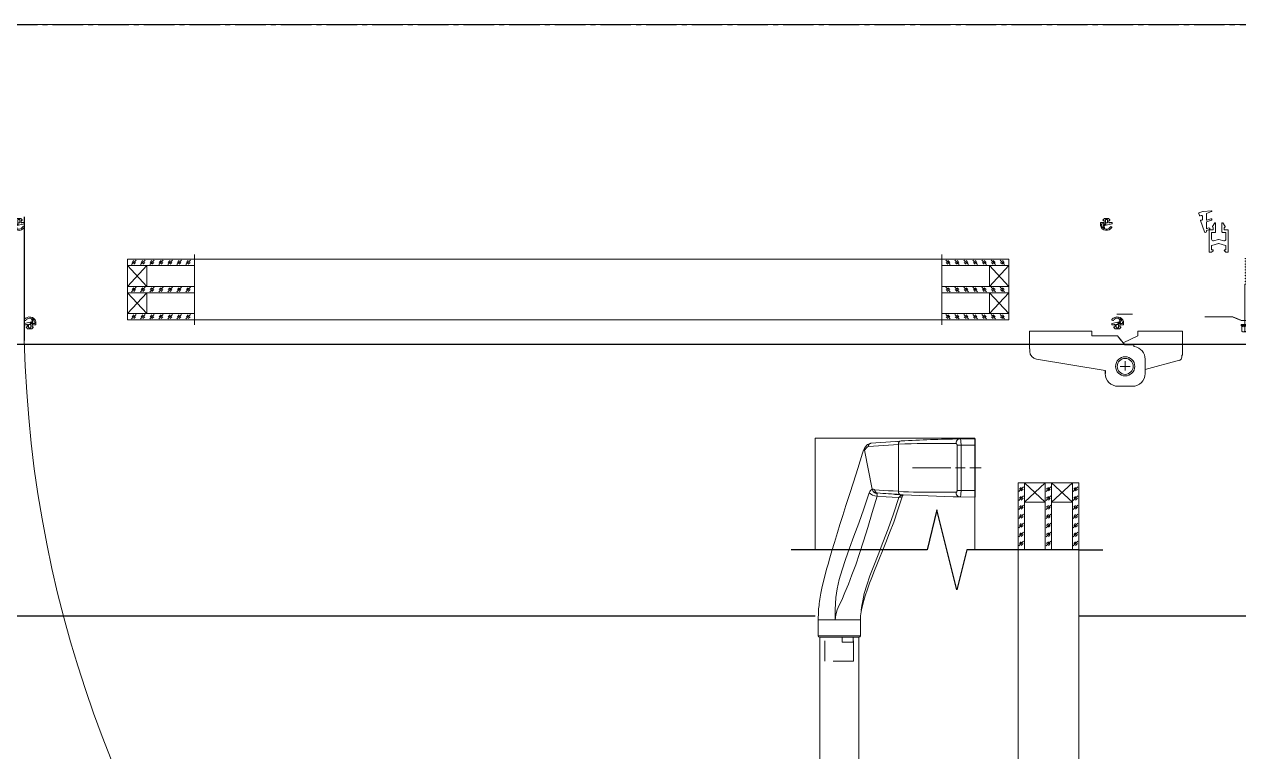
# Model space of a CAD drawing. Header units: millimetres. Extents: x -7155 to 483283, y -227682 to 148426.
# Drawn here: x 35432 to 36193, y 74545 to 75000 of the extents above; entities that cross this region are included whole.
import ezdxf

# ---------------------------------------------------------------- set-up
doc = ezdxf.new("R2010")
doc.units = ezdxf.units.MM
doc.set_wipeout_variables(frame=1)
for name, pattern in [('ACAD_ISO10W100', [18, 12, -3, 0, -3]), ('CENTER', [50.8, 31.75, -6.35, 6.35, -6.35]), ('CENTER2', [28.575, 19.05, -3.175, 3.175, -3.175]), ('CENTERLINE', [30, 12, -1.5, 3, -1.5, 12]), ('HIDDEN', [9.525, 6.35, -3.175])]:
    doc.linetypes.add(name, pattern=pattern)
doc.layers.add('001', color=7, linetype='Continuous')
doc.layers.add('CENTER', color=1, linetype='CENTER')
for name, color, linetype, lineweight in [('A-Wall-Open', 8, 'Continuous', 0), ('Al', 59, 'Continuous', 13), ('Cen', 1, 'CENTER2', 13), ('OSN', 7, 'Continuous', 0), ('АР_Двери_внутренние_антипаника', 7, 'Continuous', 0), ('АР_Стены_Стекло', 4, 'Continuous', 13), ('Витражные конструкции', 252, 'Continuous', 15), ('Оси', 1, 'ACAD_ISO10W100', 13), ('СПДС_СИМВОЛЫ', 213, 'Continuous', 25)]:
    doc.layers.add(name, color=color, linetype=linetype, lineweight=lineweight)
for name, color, linetype, lineweight, true_color in [('АР_Оси_РД_100', 7, 'Continuous', 0, 0x525252), ('РД_Витраж_вн', 7, 'Continuous', 25, 0x148aff), ('РД_Оси_100', 7, 'Continuous', 0, 0x525252)]:
    doc.layers.add(name, color=color, linetype=linetype, lineweight=lineweight, true_color=true_color)
doc.layers.add('РД_Проем', color=230, linetype='Continuous', lineweight=0, plot=False)

# ---------------------------------------------------------------- blocks, each defined once
blk = doc.blocks.new('СОШ_2200_АР_ОСИ_М100_28.05.24')
at = {"layer": 'АР_Оси_РД_100', "linetype": 'CENTER2'}
blk.add_line((-5954.958, 75000), (119910, 75000), dxfattribs=at)
blk = doc.blocks.new('VS_5i5x45')
for p, q in [((-5.1, 3.85), (-4.72, 4.5)), ((-5.1, -3.85), (-5.1, 3.85)), ((-5.1, 0), (-5.1, 3.85)), ((-5.1, 0), (-5.1, -3.85)), ((-1.39, 4.5), (-4.72, 4.5)), ((-1.39, 2.75), (-4.71, 2.75)), ((-1.39, 2.75), (-3.23, 2.75)), ((-1.06, 5), (-1.39, 4.5)), ((-1.06, 5), (-0.5, 5)), ((-1.06, 0), (-1.06, 5)), ((-1.06, 0), (-1.06, -5)), ((-0.5, 5), (-0.5, 0)), ((-0.5, 2.75), (23.84, 2.75)), ((-0.5, -5), (-0.5, 0)), ((23.84, 2.75), (24.74, -2.75)), ((24.1, 1.8), (23.84, 2.75)), ((24.1, 1.8), (25, -1.8)), ((24.1, 1.8), (25.37, 1.8)), ((25.37, 1.8), (25.64, 2.75)), ((25.37, 1.8), (26.27, -1.8)), ((25.64, 2.75), (26.54, -2.75)), ((25.9, 1.8), (25.64, 2.75)), ((25.9, 1.8), (26.8, -1.8)), ((25.9, 1.8), (27.17, 1.8)), ((27.17, 1.8), (27.44, 2.75)), ((27.17, 1.8), (28.07, -1.8)), ((27.44, 2.75), (28.34, -2.75)), ((27.7, 1.8), (27.44, 2.75)), ((27.7, 1.8), (28.6, -1.8)), ((27.7, 1.8), (28.97, 1.8)), ((28.97, 1.8), (29.24, 2.75)), ((28.97, 1.8), (29.87, -1.8)), ((29.24, 2.75), (30.14, -2.75)), ((29.5, 1.8), (29.24, 2.75)), ((29.5, 1.8), (30.4, -1.8)), ((29.5, 1.8), (30.77, 1.8)), ((30.77, 1.8), (31.04, 2.75)), ((30.77, 1.8), (31.67, -1.8)), ((31.04, 2.75), (31.94, -2.75)), ((31.3, 1.8), (31.04, 2.75)), ((31.3, 1.8), (32.2, -1.8)), ((31.3, 1.8), (32.57, 1.8)), ((32.57, 1.8), (32.84, 2.75)), ((32.57, 1.8), (33.47, -1.8)), ((32.84, 2.75), (33.74, -2.75)), ((33.1, 1.8), (32.84, 2.75)), ((33.1, 1.8), (34, -1.8)), ((33.1, 1.8), (34.37, 1.8)), ((34.37, 1.8), (34.64, 2.75)), ((34.37, 1.8), (35.27, -1.8)), ((34.64, 2.75), (35.54, -2.75)), ((34.9, 1.8), (34.64, 2.75)), ((34.9, 1.8), (35.8, -1.8)), ((34.9, 1.8), (36.17, 1.8)), ((36.17, 1.8), (36.44, 2.75)), ((36.17, 1.8), (37.07, -1.8)), ((36.44, 2.75), (37.34, -2.75)), ((36.7, 1.8), (36.44, 2.75)), ((36.7, 1.8), (37.6, -1.8)), ((36.7, 1.8), (37.97, 1.8)), ((37.97, 1.8), (38.24, 2.75)), ((37.97, 1.8), (38.87, -1.8)), ((38.24, 2.75), (39.14, -2.75)), ((38.5, 1.8), (38.24, 2.75)), ((38.5, 1.8), (39.4, -1.8)), ((38.5, 1.8), (39.77, 1.8)), ((39.77, 1.8), (40.04, 2.75)), ((39.77, 1.8), (40.63, -1.66)), ((40.04, 2.75), (40.91, -2.57)), ((40.3, 1.8), (40.04, 2.75)), ((40.3, 1.8), (41.72, 1.19)), ((40.3, 1.8), (41.11, -1.45)), ((41.72, 1.19), (41.94, 2.13)), ((41.72, 1.19), (42.26, -0.96)), ((42.32, 0.94), (41.94, 2.13)), ((41.94, 2.13), (42.6, -1.9)), ((42.32, 0.94), (44.5, 0)), ((42.32, 0.94), (42.74, -0.75)), ((42.74, -0.75), (44.5, 0)), ((-5.1, -3.85), (-4.72, -4.5)), ((-1.39, -4.5), (-4.72, -4.5)), ((-1.39, -2.75), (-4.71, -2.75)), ((-1.06, -5), (-1.39, -4.5)), ((-1.06, -5), (-0.5, -5)), ((-0.5, -2.75), (24.74, -2.75)), ((25, -1.8), (24.74, -2.75)), ((25, -1.8), (26.27, -1.8)), ((26.27, -1.8), (26.54, -2.75)), ((26.8, -1.8), (26.54, -2.75)), ((26.8, -1.8), (28.07, -1.8)), ((28.07, -1.8), (28.34, -2.75)), ((28.6, -1.8), (28.34, -2.75)), ((28.6, -1.8), (29.87, -1.8)), ((29.87, -1.8), (30.14, -2.75)), ((30.4, -1.8), (30.14, -2.75)), ((30.4, -1.8), (31.67, -1.8)), ((31.67, -1.8), (31.94, -2.75)), ((32.2, -1.8), (31.94, -2.75)), ((32.2, -1.8), (33.47, -1.8)), ((33.47, -1.8), (33.74, -2.75)), ((34, -1.8), (33.74, -2.75)), ((34, -1.8), (35.27, -1.8)), ((35.27, -1.8), (35.54, -2.75)), ((35.8, -1.8), (35.54, -2.75)), ((35.8, -1.8), (37.07, -1.8)), ((37.07, -1.8), (37.34, -2.75)), ((37.6, -1.8), (37.34, -2.75)), ((37.6, -1.8), (38.87, -1.8)), ((38.87, -1.8), (39.14, -2.75)), ((39.4, -1.8), (39.14, -2.75)), ((39.4, -1.8), (40.3, -1.8)), ((40.3, -1.8), (40.63, -1.66)), ((40.63, -1.66), (40.9, -2.61)), ((41.11, -1.45), (40.9, -2.61)), ((41.11, -1.45), (42.26, -0.96)), ((42.26, -0.96), (42.6, -1.9)), ((42.74, -0.75), (42.6, -1.9))]:
    blk.add_line(p, q)
for centre, radius, start, end in [((-3.53, 3.63), 1.48, 144.06038, 216.67043), ((5.53, 0.37), 10.51, 166.9324, 182.03073), ((6.09, 0), 7.97, 159.82466, 200.17534), ((-0.77, 3.62), 1.07, 125.30926, 234.69074), ((-3.53, -3.63), 1.48, 143.32957, 215.93962), ((5.53, -0.37), 10.51, 177.96927, 193.0676), ((-0.77, -3.62), 1.07, 125.30926, 234.69074)]:
    blk.add_arc(centre, radius, start, end)
blk = doc.blocks.new('Стекло 6 мм разрез')
at = {"layer": 'Al'}
for p, q in [((-3, -41.94), (-3, 0)), ((3, -41.94), (3, 0))]:
    blk.add_line(p, q, dxfattribs=at)
at = {"layer": 'Al', "ltscale": 4}
blk.add_line((3, 0), (-3, 0), dxfattribs=at)
at = {"layer": 'Al', "color": 5, "linetype": 'Continuous'}
for p, q in [((-1.42, -5.36), (1.42, -2.52)), ((-1.14, -3.94), (0, -2.81)), ((0, -5.08), (1.14, -3.94)), ((-1.42, -11.04), (1.42, -8.2)), ((-1.42, -16.71), (1.42, -13.88)), ((-1.14, -9.62), (0, -8.48)), ((-1.14, -15.3), (0, -14.16)), ((0, -10.75), (1.14, -9.62)), ((-1.42, -22.39), (1.42, -19.55)), ((-1.14, -20.97), (0, -19.84)), ((0, -16.43), (1.14, -15.3)), ((0, -22.11), (1.14, -20.97)), ((-1.42, -28.07), (1.42, -25.23)), ((-1.14, -26.65), (0, -25.51)), ((0, -27.78), (1.14, -26.65)), ((-1.42, -33.74), (1.42, -30.91)), ((-1.42, -39.42), (1.42, -36.58)), ((-1.14, -32.33), (0, -31.19)), ((-1.14, -38), (0, -36.87)), ((0, -33.46), (1.14, -32.33)), ((0, -39.14), (1.14, -38))]:
    blk.add_line(p, q, dxfattribs=at)
blk = doc.blocks.new('СПД 44 6+6+6')
at = {"layer": 'Al', "ltscale": 4}
for p, q in [((6, -11.99), (20, 0.01)), ((6, 0), (20, -11.99)), ((26, 0), (38, -11.99)), ((26, -11.99), (38, 0))]:
    blk.add_line(p, q, dxfattribs=at)
for points in [[(6, 0), (20, 0.01), (20, -11.99), (6, -11.99)], [(26, 0), (38, 0), (38, -11.99), (26, -11.99)]]:
    blk.add_lwpolyline(points, close=True, dxfattribs=at)
at = {"layer": 'Cen', "ltscale": 5}
blk.add_line((47, -41.93), (-3, -41.93), dxfattribs=at)
at = {"layer": 'Al', "ltscale": 4}
for p in [(3, 0), (23, 0.01), (41, 0)]:
    blk.add_blockref('Стекло 6 мм разрез', p, dxfattribs=at)
blk = doc.blocks.new('СПД 44 стойка крайний')
at = {"layer": 'Витражные конструкции', "const_width": 0.6}
blk.add_lwpolyline([(-27.77, 36.33), (-10.41, 36.33), (-4.79, 38.64), (5.79, 38.64), (11.96, 36.33), (28.03, 36.33)], dxfattribs=at)
at = {"layer": 'Оси', "color": 1}
blk.add_line((0, 6), (0.01, 53.73), dxfattribs=at)
at = {"layer": 'Al', "ltscale": 4, "rotation": 90}
blk.add_blockref('СПД 44 6+6+6', (12.5, -7.97), dxfattribs=at)
at = {"layer": 'Витражные конструкции', "ltscale": 25, "rotation": 270}
blk.add_blockref('VS_5i5x45', (0.01, 40.7), dxfattribs=at)
blk = doc.blocks.new('ТПУ-45.02')
at = {"elevation": 0}
blk.add_lwpolyline([(-1.95, 2.5, -0.916659), (-1.46, 2.45), (-1.46, 1.4, -0.398231), (-1.56, 1.3), (-1.95, 1.3, 0.668179), (-2.12, 0.87), (-1.32, 0.07, 0.198912), (-1.15, 0), (1.15, 0, 0.198912), (1.33, 0.07), (2.13, 0.87, 0.668179), (1.95, 1.3), (1.6, 1.3, -0.414214), (1.5, 1.4), (1.5, 2.45, -0.904069), (2, 2.5), (3.25, 2.5, 0.414214), (3.5, 2.75), (3.5, 3.12, 0.327426), (3.33, 3.36), (-1.02, 4.3, 0.167079), (-1.18, 4.27, -0.978527), (-1.56, 4.79, 0.140808), (-1.48, 4.91), (-0.96, 6.38, -0.301775), (-0.78, 6.57, -0.191208), (1.62, 6.31, -0.2528), (1.73, 6.1, 0.249371), (1.83, 5.89, -0.087675), (2.52, 5.19, 0.34791), (2.81, 5.09), (3.32, 5.37, 0.434986), (3.41, 5.73, 0.631386), (-3.78, 4.46), (-3.8, 2.75, 0.423855), (-3.56, 2.5)], format="xyb", close=True, dxfattribs=at)
blk.add_lwpolyline([(-1.97, 4.34, 0.440609), (-1.77, 4.03), (-0.49, 3.79, -0.880439), (-0.55, 3.3), (-3.19, 3.3, -0.266716), (-1.66, 6.19, -0.681981), (-1.51, 6.08)], format="xyb", close=True)
blk.add_lwpolyline([(0.55, 0.69, 0.413945), (0.7, 0.84), (0.7, 2.45, 0.414214), (0.45, 2.7), (-0.45, 2.7, 0.414214), (-0.7, 2.45), (-0.7, 0.84, 0.413945), (-0.55, 0.69), (0.55, 0.69)], format="xyb")
blk = doc.blocks.new('РУ-65.05')
blk.add_blockref('ТПУ-45.02', (-2.63, -2.5))
blk = doc.blocks.new('Стекло 4 мм разрез')
at = {"layer": 'Al'}
for p, q in [((-2, -41.94), (-2, 0)), ((2, -41.94), (2, 0))]:
    blk.add_line(p, q, dxfattribs=at)
at = {"layer": 'Al', "ltscale": 4}
blk.add_line((2, 0), (-2, 0), dxfattribs=at)
at = {"layer": 'Al', "color": 5, "linetype": 'Continuous'}
for p, q in [((-1.42, -5.36), (1.42, -2.52)), ((-1.14, -3.94), (0, -2.81)), ((0, -5.08), (1.14, -3.94)), ((-1.42, -11.04), (1.42, -8.2)), ((-1.42, -16.71), (1.42, -13.88)), ((-1.14, -9.62), (0, -8.48)), ((-1.14, -15.3), (0, -14.16)), ((0, -10.75), (1.14, -9.62)), ((-1.42, -22.39), (1.42, -19.55)), ((-1.14, -20.97), (0, -19.84)), ((0, -16.43), (1.14, -15.3)), ((0, -22.11), (1.14, -20.97)), ((-1.42, -28.07), (1.42, -25.23)), ((-1.14, -26.65), (0, -25.51)), ((0, -27.78), (1.14, -26.65)), ((-1.42, -33.74), (1.42, -30.91)), ((-1.42, -39.42), (1.42, -36.58)), ((-1.14, -32.33), (0, -31.19)), ((-1.14, -38), (0, -36.87)), ((0, -33.46), (1.14, -32.33)), ((0, -39.14), (1.14, -38))]:
    blk.add_line(p, q, dxfattribs=at)
blk = doc.blocks.new('СПД 38 4+4+4')
at = {"layer": 'Al', "ltscale": 4}
for p, q in [((4, 0), (17, -12)), ((4, -12), (17, 0)), ((21, 0), (34, -12)), ((21, -12), (34, 0))]:
    blk.add_line(p, q, dxfattribs=at)
for points in [[(4, 0), (17, 0), (17, -12), (4, -12)], [(21, 0), (34, 0), (34, -12), (21, -12)]]:
    blk.add_lwpolyline(points, close=True, dxfattribs=at)
at = {"layer": 'Cen', "ltscale": 5}
blk.add_line((41, -41.94), (-3, -41.94), dxfattribs=at)
at = {"layer": 'Al', "ltscale": 4}
for p in [(2, 0), (19, 0), (36, 0)]:
    blk.add_blockref('Стекло 4 мм разрез', p, dxfattribs=at)
blk = doc.blocks.new('дверь 72 стык створок')
for p, q in [((-122.86, 26.95), (-157.86, 26.95)), ((-122.86, -45.05), (-157.86, -45.05))]:
    blk.add_line(p, q)
at = {"layer": 'CENTER', "ltscale": 5}
blk.add_line((-106.56, 26.57), (-106.56, -50.79), dxfattribs=at)
at = {"xscale": -1, "rotation": 180}
blk.add_blockref('РУ-65.05', (-107.35, 22.95), dxfattribs=at)
at = {"xscale": -1}
blk.add_blockref('РУ-65.05', (-105.76, -41.05), dxfattribs=at)
at = {"layer": 'Al', "ltscale": 4, "rotation": 270}
blk.add_blockref('СПД 38 4+4+4', (-171.17, 0), dxfattribs=at)
at = {"layer": 'Al', "ltscale": 4, "xscale": -1, "rotation": 90}
blk.add_blockref('СПД 38 4+4+4', (-41.94, 0), dxfattribs=at)
blk = doc.blocks.new('petlia_dv')
for p, q in [((-59.9, 22), (-59.9, 11)), ((-59.9, 22), (-24.3, 22)), ((-20.9, 22), (-24.3, 22)), ((-20.9, 22), (-20.9, 19)), ((-20.9, 19), (-4.9, 19)), ((-4.9, 19), (-0.22, 13.42)), ((-4.9, 19), (-2.65, 16.32)), ((7.9, 19), (-1.34, 14.76)), ((7.9, 22), (32.5, 22)), ((7.9, 22), (7.9, 19)), ((35.9, 22), (32.5, 22)), ((35.9, 22), (35.9, 7)), ((-59.9, 11), (-59.7, 11)), ((-59.7, 11), (-59.7, 9.37)), ((-0.22, 13.42), (5.5, 13.34)), ((5.5, 13.34), (5.5, 12.41)), ((5.89, 12.34), (5.5, 12.41)), ((-12.5, -2.57), (-55.57, 4.43)), ((12.5, 4.46), (12.5, -4.5)), ((12.5, -1.98), (33.92, 3.76)), ((35.9, 7), (35.4, 7)), ((35.4, 7), (35.4, 5.69)), ((-12.5, -2.55), (-12.5, -4.5)), ((12.5, -2.38), (12.5, -4.5)), ((4.5, -12.5), (-4.5, -12.5)), ((-4.5, -12.5), (4.5, -12.5))]:
    blk.add_line(p, q)
for radius in [6, 5]:
    blk.add_circle((0, 0), radius)
for centre, radius, start, end in [((-54.7, 9.37), 5, 180, 260), ((4.5, 4.46), 8, 0, 80), ((33.4, 5.69), 2, 285, 0), ((-4.5, -4.5), 8, 180, 270), ((-4.5, -4.5), 8, 180, 270), ((4.5, -4.5), 8, 270, 0), ((4.5, -4.5), 8, 270, 0)]:
    blk.add_arc(centre, radius, start, end)
at = {"layer": '001'}
blk.add_line((-12.5, -2.54), (-12.5, -4.5), dxfattribs=at)
at = {"layer": 'Cen', "ltscale": 0.5}
blk.add_line((3.15, 0), (-3.18, 0), dxfattribs=at)
at = {"layer": 'Cen', "ltscale": 0.3}
blk.add_line((0, 3.17), (0, -2.83), dxfattribs=at)
blk = doc.blocks.new('tpu004MM')
blk.add_lwpolyline([(4.03, -6.33, -1), (4.37, -7.27), (2.67, -7.89, 0.315299), (2.5, -8.12), (2.5, -8.48, -0.8391), (1.34, -8.69), (-1.21, -1.7, -0.520567), (-0.97, -1.37), (-0.2, -1.37, 0.414214), (0, -1.17), (0, 1.07, 0.520567), (-0.67, 1.54), (-1.48, 1.25, -0.414214), (-1.8, 1.4), (-2.31, 2.8, -0.414214), (-2.17, 3.13), (0.39, 4.05, -0.067914), (0.45, 4.07), (5.67, 4.48, -0.87281), (5.8, 3.89), (2.67, 2.75, 0.315299), (2.5, 2.52), (2.5, -1.2, 0.520567), (2.84, -1.44), (5.33, -0.53, -1), (5.67, -1.47), (2.67, -2.57, 0.315299), (2.5, -2.8), (2.5, -6.53, 0.520567), (2.84, -6.76)], format="xyb", close=True)
blk = doc.blocks.new('РУ-65.02')
at = {"layer": 'OSN', "xscale": -1}
blk.add_blockref('tpu004MM', (0, 0.05), dxfattribs=at)
blk = doc.blocks.new('ТПУ-032-14')
at = {"color": 191}
for p, q in [((-12, 0), (-12, -14)), ((-9.75, 0), (-12, 0)), ((-8.46, 4.39), (-9.96, 2.14)), ((-9.95, 1.85), (-9.6, 1.58)), ((-9.5, 1.38), (-9.5, 0.25)), ((-8, -1.25), (-8, 4.25)), ((-4, 4.25), (-4, -1.25)), ((-2.04, 2.14), (-3.54, 4.39)), ((-2.5, 0.25), (-2.5, 1.38)), ((-2.4, 1.58), (-2.05, 1.85)), ((0, 0), (-2.25, 0)), ((0, -14), (0, 0)), ((-10.5, -5.81), (-10.5, -1.75)), ((-10.25, -1.5), (-8.25, -1.5)), ((-6.06, -5.92), (-9.24, -6.77)), ((-2.76, -6.77), (-5.94, -5.92)), ((-3.75, -1.5), (-1.75, -1.5)), ((-1.5, -1.75), (-1.5, -5.81)), ((-12, -14), (-10.6, -14)), ((-10.5, -12.25), (-10.5, -9.89)), ((-10.43, -13.93), (-9.57, -13.07)), ((-10.31, -9.65), (-6.06, -8.51)), ((-9.75, -12.5), (-10.25, -12.5)), ((-9.5, -12.9), (-9.5, -12.75)), ((-5.94, -8.51), (-1.69, -9.65)), ((-2.5, -12.75), (-2.5, -12.9)), ((-2.43, -13.07), (-1.57, -13.93)), ((-1.75, -12.5), (-2.25, -12.5)), ((-1.5, -9.89), (-1.5, -12.25)), ((-1.4, -14), (0, -14))]:
    blk.add_line(p, q, dxfattribs=at)
for centre, start, end in [((-9.75, 2), 146.30993, 216.61583), ((-8.25, 4.25), 0, 146.30993), ((-3.75, 4.25), 33.69007, 180), ((-2.25, 2), 323.38417, 33.69007), ((-8.25, -1.25), 270, 0), ((-6, -6.16), 75, 105), ((-3.75, -1.25), 180, 270), ((-10.6, -13.75), 270, 315), ((-9.75, -12.75), 0, 90), ((-9.75, -12.9), 315, 0), ((-2.25, -12.75), 90, 180), ((-2.25, -12.9), 180, 225), ((-1.4, -13.75), 225, 270)]:
    blk.add_arc(centre, 0.25, start, end, dxfattribs=at)
at = {"color": 191, "extrusion": (0, 0, -1)}
for centre, radius, start, end in [((9.75, 0.25), 0.25, 180, 270), ((9.75, 1.38), 0.25, 127.90448, 180), ((2.25, 1.38), 0.25, 0, 52.09552), ((2.25, 0.25), 0.25, 270, 0), ((10.25, -1.75), 0.25, 0, 90), ((9.5, -5.81), 1, 255, 0), ((2.5, -5.81), 1, 180, 285), ((1.75, -1.75), 0.25, 90, 180), ((10.25, -9.89), 0.25, 0, 75), ((10.25, -12.25), 0.25, 270, 0), ((6, -8.75), 0.25, 75, 105), ((1.75, -12.25), 0.25, 180, 270), ((1.75, -9.89), 0.25, 105, 180)]:
    blk.add_arc(centre, radius, start, end, dxfattribs=at)
blk = doc.blocks.new('Дверь 72 активная створка в витраж 44')
at = {"layer": 'OSN'}
blk.add_line((-73.01, 34.7), (-82.81, 34.7), dxfattribs=at)
at = {"rotation": 180}
for name, p in [('РУ-65.05', (-85.05, 41.33)), ('РУ-65.02', (-29.24, -25.52))]:
    blk.add_blockref(name, p, dxfattribs=at)
blk.add_blockref('РУ-65.05', (-86.63, -22.67))
at = {"layer": 'Al', "ltscale": 4, "xscale": -1}
for p, rotation in [((-144.6, 140.23), 179.9999999999999), ((-150.46, 0.29), 270)]:
    blk.add_blockref('СПД 38 4+4+4', p, dxfattribs=dict(at, rotation=rotation))
at = {"layer": 'Al', "ltscale": 4, "rotation": 180}
blk.add_blockref('ТПУ-032-14', (-25, -18), dxfattribs=at)
at = {"layer": 'OSN', "xscale": -1, "rotation": 180}
blk.add_blockref('petlia_dv', (-77.54, 67.33), dxfattribs=at)
blk = doc.blocks.new('66NEW00')
at = {"layer": 'АР_Двери_внутренние_антипаника', "color": 40, "linetype": 'Continuous'}
for p, q in [((9.12, 0), (-9.12, 0)), ((-9.12, 0), (-9.07, -4.7)), ((9.07, -4.7), (9.12, 0)), ((8.45, -22.43), (9.03, -6.86)), ((9.03, -6.86), (9.05, -5.74)), ((9.05, -5.74), (9.07, -4.7)), ((8.45, -22.43), (8.8, -22.67)), ((8.8, -22.67), (13.17, -24.1)), ((-8.32, -23.48), (-8.04, -27.89)), ((13.17, -24.1), (17.01, -25.45)), ((17.01, -25.45), (20.37, -26.71)), ((-8.04, -27.89), (-7.71, -32.55)), ((20.37, -26.71), (23.32, -27.86)), ((23.32, -27.86), (25.93, -28.91)), ((25.93, -28.91), (28.24, -29.85)), ((28.24, -29.85), (30.3, -30.7)), ((-7.67, -32.69), (-7.71, -32.55)), ((-7.62, -32.85), (-7.67, -32.69)), ((-7.29, -33.62), (-7.62, -32.85)), ((-6.38, -34.45), (-7.29, -33.62)), ((30.3, -30.7), (32.12, -31.44)), ((32.12, -31.44), (34.25, -32.29)), ((34.25, -32.29), (36.07, -33)), ((36.07, -33), (37.96, -33.69)), ((37.96, -33.69), (40.03, -34.38)), ((-5.55, -34.88), (-6.38, -34.45)), ((-4.59, -35.19), (-5.55, -34.88)), ((0.17, -36.7), (-4.59, -35.19)), ((4.47, -38.07), (0.17, -36.7)), ((40.03, -34.38), (42.2, -35.02)), ((42.2, -35.02), (44.43, -35.53)), ((44.35, -35.52), (45.08, -35.64)), ((45.08, -35.64), (46.28, -35.78)), ((47.5, -35.84), (46.28, -35.78)), ((47.5, -35.84), (52.5, -35.84)), ((53, -43.44), (53, -36.34)), ((8.33, -39.29), (4.47, -38.07)), ((11.81, -40.39), (8.33, -39.29)), ((14.92, -41.37), (11.81, -40.39)), ((17.73, -42.25), (14.92, -41.37)), ((20.24, -43.04), (17.73, -42.25)), ((23.32, -43.99), (20.24, -43.04)), ((25.96, -44.78), (23.32, -43.99)), ((28.19, -45.44), (25.96, -44.78)), ((30.09, -45.99), (28.19, -45.44)), ((53, -48.57), (53, -43.44)), ((31.67, -46.43), (30.09, -45.99)), ((33.06, -46.8), (31.67, -46.43)), ((34.16, -47.09), (33.06, -46.8)), ((35.09, -47.32), (34.16, -47.09)), ((36.23, -47.59), (35.09, -47.32)), ((37.63, -47.91), (36.23, -47.59)), ((39.25, -48.24), (37.63, -47.91)), ((41.09, -48.55), (39.25, -48.24)), ((41.77, -48.65), (41.09, -48.55)), ((42.41, -48.74), (41.77, -48.65)), ((43.02, -48.81), (42.41, -48.74)), ((43.58, -48.87), (43.02, -48.81)), ((44.13, -48.92), (43.58, -48.87)), ((45.11, -48.99), (44.13, -48.92)), ((47.5, -49.07), (45.11, -48.99)), ((52.5, -49.07), (47.5, -49.07))]:
    blk.add_line(p, q, dxfattribs=at)
at = {"layer": 'АР_Двери_внутренние_антипаника', "color": 1, "linetype": 'Continuous'}
for p, q in [((-7.07, -4.37), (-7.13, 0)), ((7.13, 0), (7.07, -4.37)), ((-8.93, -4.58), (-9.07, -4.7)), ((-8.96, -5.16), (-9.07, -4.7)), ((-8.82, -5.38), (-8.96, -5.16)), ((-8.53, -4.48), (-8.93, -4.58)), ((-8.63, -5.58), (-8.82, -5.38)), ((-8.4, -5.74), (-8.63, -5.58)), ((-8.21, -4.44), (-8.53, -4.48)), ((-8.14, -5.85), (-8.4, -5.74)), ((-7.85, -4.4), (-8.21, -4.44)), ((-7.61, -5.93), (-8.14, -5.85)), ((-7.47, -4.38), (-7.85, -4.4)), ((-7.61, -5.93), (-7.57, -5.81)), ((-7.59, -7.73), (-7.61, -5.93)), ((-7.57, -5.81), (-7.45, -5.72)), ((-7.07, -4.37), (-7.47, -4.38)), ((-7.45, -5.72), (-7.28, -5.65)), ((-7.28, -5.65), (-7.18, -5.63)), ((-7.18, -5.63), (-7.07, -5.63)), ((7.07, -4.37), (-7.07, -4.37)), ((-7.07, -4.37), (-7.07, -5.63)), ((-7.07, -5.63), (7.07, -5.63)), ((7.07, -4.37), (7.07, -5.63)), ((7.47, -4.38), (7.07, -4.37)), ((7.07, -5.63), (7.18, -5.63)), ((7.18, -5.63), (7.28, -5.65)), ((7.28, -5.65), (7.37, -5.68)), ((7.37, -5.68), (7.45, -5.72)), ((7.45, -5.72), (7.57, -5.81)), ((7.85, -4.4), (7.47, -4.38)), ((7.57, -5.81), (7.61, -5.93)), ((7.61, -5.93), (7.59, -7.77)), ((8.14, -5.85), (7.61, -5.93)), ((8.21, -4.44), (7.85, -4.4)), ((8.4, -5.74), (8.14, -5.85)), ((8.52, -4.48), (8.21, -4.44)), ((8.63, -5.58), (8.4, -5.74)), ((8.93, -4.58), (8.52, -4.48)), ((8.82, -5.38), (8.63, -5.58)), ((8.96, -5.16), (8.82, -5.38)), ((9.07, -4.7), (8.93, -4.58)), ((9.07, -4.7), (8.96, -5.16)), ((-7.59, -9.82), (-7.59, -7.73)), ((-7.59, -11.7), (-7.59, -9.82)), ((7.59, -7.77), (7.59, -9.9)), ((7.59, -9.9), (7.59, -11.82)), ((-7.6, -14.05), (-7.59, -11.7)), ((-7.6, -16.01), (-7.6, -14.05)), ((7.59, -11.82), (7.6, -14.19)), ((7.6, -14.19), (7.6, -16.17)), ((-7.59, -18.08), (-7.6, -16.01)), ((-7.56, -19.95), (-7.59, -18.08)), ((7.59, -17.8), (7.58, -19.25)), ((7.6, -16.17), (7.59, -17.8)), ((-7.51, -21.94), (-7.56, -19.95)), ((-7.42, -23.97), (-7.51, -21.94)), ((7.49, -22.37), (7.42, -23.97)), ((7.54, -20.81), (7.49, -22.37)), ((7.58, -19.25), (7.54, -20.81)), ((8.45, -22.57), (8.39, -23.57)), ((8.42, -23.15), (8.45, -22.44)), ((8.44, -22.63), (8.52, -22.93)), ((8.8, -22.67), (8.97, -22.77)), ((8.97, -22.77), (9.11, -22.95)), ((-8.42, -23.15), (-8.33, -23.47)), ((-8.33, -23.47), (-8.11, -23.74)), ((-8.26, -24.41), (-8.27, -24.25)), ((-8.11, -23.74), (-7.79, -23.91)), ((-7.79, -23.91), (-7.42, -23.97)), ((7.42, -23.97), (-7.42, -23.97)), ((7.34, -23.97), (-7.34, -23.97)), ((-6.72, -33.34), (-7.34, -23.97)), ((7.24, -25.65), (7.15, -27.08)), ((7.34, -23.97), (7.24, -25.65)), ((7.51, -23.96), (7.34, -23.97)), ((7.42, -23.97), (7.79, -23.91)), ((7.53, -23.96), (7.51, -23.96)), ((7.79, -23.91), (8.11, -23.74)), ((8.11, -23.74), (8.33, -23.47)), ((8.22, -25.21), (8.2, -25.48)), ((8.2, -25.48), (8.2, -25.46)), ((8.22, -25.12), (8.22, -25.21)), ((8.31, -25.12), (8.22, -25.12)), ((8.39, -23.57), (8.31, -23.57)), ((8.32, -24.84), (8.31, -25.11)), ((8.31, -25.11), (8.31, -25.09)), ((8.35, -24.33), (8.32, -24.84)), ((8.33, -23.47), (8.42, -23.15)), ((8.39, -23.57), (8.35, -24.33)), ((8.52, -22.93), (8.57, -23.01)), ((8.57, -23.01), (8.63, -23.08)), ((8.63, -23.08), (8.7, -23.19)), ((8.7, -23.19), (8.86, -23.44)), ((8.86, -23.44), (9.16, -23.75)), ((9.04, -27.77), (9.26, -24.03)), ((9.11, -22.95), (9.21, -23.2)), ((9.16, -23.75), (9.27, -23.81)), ((9.21, -23.2), (9.27, -23.81)), ((9.26, -24.03), (9.27, -23.81)), ((9.27, -23.81), (14.41, -25.5)), ((14.41, -25.5), (19.08, -27.18)), ((6.96, -29.95), (6.86, -31.38)), ((7.06, -28.51), (6.96, -29.95)), ((7.15, -27.08), (7.06, -28.51)), ((8.84, -30.59), (9.04, -27.77)), ((19.08, -27.18), (23.31, -28.79)), ((23.31, -28.79), (27.16, -30.31)), ((27.16, -30.31), (30.65, -31.69)), ((-7.4, -33.12), (-7.62, -32.85)), ((-7.07, -33.29), (-7.4, -33.12)), ((-6.72, -33.34), (-7.07, -33.29)), ((-6.6, -33.66), (-6.72, -33.34)), ((-6.3, -33.99), (-6.6, -33.66)), ((-5.56, -34.54), (-6.3, -33.99)), ((6.71, -32.19), (-5.56, -34.54)), ((6.68, -31.76), (6.63, -32)), ((6.63, -32), (6.65, -32.1)), ((6.65, -32.1), (6.71, -32.19)), ((6.79, -31.57), (6.68, -31.76)), ((6.71, -32.19), (7.2, -31.98)), ((6.71, -32.19), (7.09, -32.67)), ((6.8, -31.56), (6.79, -31.56)), ((6.79, -31.56), (6.79, -31.56)), ((6.79, -31.56), (6.79, -31.56)), ((6.79, -31.56), (6.79, -31.56)), ((6.79, -31.56), (6.79, -31.57)), ((6.79, -31.57), (6.79, -31.57)), ((6.79, -31.57), (6.79, -31.57)), ((6.79, -31.57), (6.79, -31.57)), ((6.79, -31.57), (6.79, -31.57)), ((6.79, -31.57), (6.79, -31.57)), ((6.81, -31.54), (6.8, -31.55)), ((6.8, -31.55), (6.8, -31.56)), ((6.8, -31.56), (6.8, -31.56)), ((6.82, -31.51), (6.81, -31.54)), ((6.84, -31.46), (6.82, -31.51)), ((6.86, -31.38), (6.84, -31.46)), ((6.86, -31.38), (7.22, -31.33)), ((7.09, -32.67), (7.37, -32.91)), ((7.2, -31.98), (7.65, -31.61)), ((7.22, -31.33), (7.54, -31.16)), ((7.37, -32.91), (7.78, -33.11)), ((7.54, -31.16), (7.77, -30.89)), ((7.65, -31.61), (7.96, -31.12)), ((7.77, -30.89), (7.86, -30.59)), ((7.78, -33.11), (8.16, -32.69)), ((7.78, -33.11), (12.83, -34.77)), ((7.86, -30.63), (7.86, -30.59)), ((7.91, -30.62), (7.86, -30.63)), ((7.99, -30.59), (7.91, -30.62)), ((7.96, -31.12), (8.08, -30.63)), ((8.03, -30.6), (7.99, -30.59)), ((8.08, -30.63), (8.03, -30.6)), ((8.15, -30.68), (8.08, -30.63)), ((8.4, -30.66), (8.15, -30.68)), ((8.16, -32.69), (8.51, -32.05)), ((8.61, -30.61), (8.4, -30.66)), ((8.51, -32.05), (8.75, -31.31)), ((8.72, -30.6), (8.61, -30.61)), ((8.84, -30.62), (8.72, -30.6)), ((8.75, -31.31), (8.84, -30.62)), ((8.84, -30.62), (8.84, -30.59)), ((14, -32.19), (8.84, -30.62)), ((18.69, -33.58), (14, -32.19)), ((22.94, -34.85), (18.69, -33.58)), ((30.65, -31.69), (33.82, -32.89)), ((33.82, -32.89), (36.69, -33.89)), ((36.69, -33.89), (39.27, -34.63)), ((-6.34, -34.48), (-6.37, -34.45)), ((-5.96, -34.6), (-6.34, -34.48)), ((-5.56, -34.54), (-5.96, -34.6)), ((12.83, -34.77), (17.34, -36.39)), ((17.34, -36.39), (21.42, -37.92)), ((21.42, -37.92), (25.17, -39.31)), ((26.81, -36.1), (22.94, -34.85)), ((30.32, -37.34), (26.81, -36.1)), ((33.51, -38.52), (30.32, -37.34)), ((39.27, -34.63), (41.55, -35.13)), ((41.55, -35.13), (43.09, -35.37)), ((43.09, -35.37), (44.53, -35.57)), ((47.5, -35.86), (47.5, -35.92)), ((47.5, -35.92), (47.5, -43.74)), ((52.5, -35.86), (52.5, -43.74)), ((25.17, -39.31), (28.66, -40.54)), ((28.66, -40.54), (31.9, -41.61)), ((31.9, -41.61), (34.94, -42.49)), ((36.4, -39.63), (33.51, -38.52)), ((39.01, -40.69), (36.4, -39.63)), ((41.35, -41.72), (39.01, -40.69)), ((42.95, -42.47), (41.35, -41.72)), ((34.94, -42.49), (37.82, -43.15)), ((37.82, -43.15), (40.57, -43.55)), ((40.57, -43.55), (42.5, -43.69)), ((42.5, -43.69), (44.29, -43.73)), ((44.46, -43.13), (42.95, -42.47)), ((44.29, -43.73), (45.94, -43.74)), ((45.97, -43.58), (44.46, -43.13)), ((45.94, -43.74), (47.5, -43.74)), ((47.5, -43.74), (45.97, -43.58)), ((47.5, -43.74), (47.5, -49.07)), ((52.5, -43.74), (52.5, -49.07)), ((52.5, -49.07), (47.5, -49.07))]:
    blk.add_line(p, q, dxfattribs=at)
at = {"layer": 'АР_Двери_внутренние_антипаника', "color": 1, "linetype": 'CENTERLINE'}
blk.add_line((0, -19.59), (0, 1.98), dxfattribs=at)
at = {"layer": 'АР_Двери_внутренние_антипаника', "color": 1, "linetype": 'HIDDEN'}
for p, q in [((60.5, -37.99), (53, -37.99)), ((60.5, -37.99), (60.5, -47)), ((54.5, -38.11), (53, -38.11)), ((54.5, -41.61), (53, -41.61)), ((54.5, -41.61), (54.5, -38.11)), ((60.5, -47), (53, -47))]:
    blk.add_line(p, q, dxfattribs=at)
at = {"layer": 'АР_Двери_внутренние_антипаника', "color": 40, "linetype": 'Continuous'}
for centre, radius, start, end in [((490.86, 3.7), 500, 180.9623, 183.0781), ((52.5, -36.34), 0.5, 0, 90), ((52.5, -48.57), 0.5, 270, 0)]:
    blk.add_arc(centre, radius, start, end, dxfattribs=at)
at = {"layer": 'АР_Двери_внутренние_антипаника', "color": 1, "linetype": 'Continuous'}
blk.add_arc((-490.85, 5.35), 500, 355.8784, 356.6918, dxfattribs=at)
blk.add_point((0, 0), dxfattribs=at)
blk = doc.blocks.new('*U58')
at = {"layer": 'АР_Двери_внутренние_антипаника', "color": 40, "linetype": 'Continuous'}
for p, q in [((485.68, 97.14), (106, 97.14)), ((485.68, 72.67), (106, 72.67))]:
    blk.add_line(p, q, dxfattribs=at)
at = {"layer": 'АР_Двери_внутренние_антипаника', "xscale": 2, "yscale": 2, "zscale": 2, "rotation": 180}
blk.add_blockref('66NEW00', (591.68, 0), dxfattribs=at)

msp = doc.modelspace()

# ---------------------------------------------------------------- linework, layer by layer
at = {"layer": 'A-Wall-Open', "color": 18, "linetype": 'Continuous', "lineweight": 0, "true_color": 0x000000}
for p, q in [((44500, 74800), (28700, 74800)), ((44500, 74630), (28700, 74630))]:
    msp.add_line(p, q, dxfattribs=at)
at = {"layer": 'АР_Стены_Стекло', "ltscale": 35}
for p, q in [((35539.01, 74853.44), (36006.6, 74853.44)), ((35539.01, 74815.44), (36006.6, 74815.44))]:
    msp.add_line(p, q, dxfattribs=at)
at = {"layer": 'Витражные конструкции', "color": 18, "ltscale": 75, "true_color": 0x000000}
msp.add_lwpolyline([(36022.42, 74671.56), (36027.44, 74671.56), (36027.44, 74741.56), (35927.44, 74741.56), (35927.44, 74671.56), (36009.92, 74671.56)], dxfattribs=at)
at = {"layer": 'РД_Витраж_вн', "color": 18, "linetype": 'Continuous', "lineweight": 25, "true_color": 0x000000}
for p, q in [((44500, 74800), (28700, 74800)), ((44500, 74630), (28700, 74630))]:
    msp.add_line(p, q, dxfattribs=at)
at = {"layer": 'РД_Проем', "color": 18, "linetype": 'Continuous', "lineweight": 0, "true_color": 0x000000}
for p, q in [((44500, 75000.4), (28700, 75000.02)), ((44500, 74800.4), (28700, 74800.02))]:
    msp.add_line(p, q, dxfattribs=at)

# ---------------------------------------------------------------- block references
at = {"layer": 'Витражные конструкции', "color": 18, "ltscale": 4, "true_color": 0x000000}
msp.add_blockref('дверь 72 стык створок', (35539.01, 74853.44), dxfattribs=at)
at = {"layer": 'Витражные конструкции', "color": 18, "ltscale": 4, "true_color": 0x000000, "xscale": -1, "rotation": 180}
msp.add_blockref('СПД 44 стойка крайний', (36199, 74853.73), dxfattribs=at)
at = {"layer": 'РД_Оси_100'}
msp.add_blockref('СОШ_2200_АР_ОСИ_М100_28.05.24', (0, 0), dxfattribs=at)

# ---------------------------------------------------------------- next in the draw order: wipeouts: each hides what was drawn before it
at = {"color": 18, "ltscale": 5, "true_color": 0x000000}
msp.add_wipeout([(36092.4, 74671.56), (36022.42, 74671.56), (36016.17, 74646.56), (36003.67, 74696.56), (35997.42, 74671.56), (35927.44, 74671.56), (35927.44, 74603.91), (36092.4, 74603.91)], dxfattribs=at).dxf.layer = 'СПДС_СИМВОЛЫ'

# ---------------------------------------------------------------- next in the draw order: linework, layer by layer
at = {"layer": 'Витражные конструкции', "color": 18, "linetype": 'Continuous', "lineweight": 9, "true_color": 0x000000}
msp.add_lwpolyline([(36054.41, 74713.5), (36054.41, 74097.41), (36092.41, 74097.41), (36092.41, 74713.5)], close=True, dxfattribs=at)
msp.add_arc((36177.82, 74820.85), 745.57, 181.39874, 258.37099, dxfattribs=at)
at = {"layer": 'СПДС_СИМВОЛЫ', "color": 18, "linetype": 'Continuous', "ltscale": 5, "true_color": 0x000000}
for p, q in [((35927.44, 74671.56), (35912.44, 74671.56)), ((36092.4, 74671.56), (36107.4, 74671.56))]:
    msp.add_line(p, q, dxfattribs=at)
msp.add_lwpolyline([(36092.4, 74671.56), (36022.42, 74671.56), (36016.17, 74646.56), (36003.67, 74696.56), (35997.42, 74671.56), (35927.44, 74671.56)], dxfattribs=at)

# ---------------------------------------------------------------- next in the draw order: block references
at = {"layer": 'Витражные конструкции', "color": 18, "ltscale": 4, "true_color": 0x000000, "xscale": -1, "rotation": 180}
msp.add_blockref('Дверь 72 активная створка в витраж 44', (36199, 74853.73), dxfattribs=at)
at = {"layer": 'Витражные конструкции', "color": 18, "lineweight": 30, "ltscale": 2, "true_color": 0x000000, "rotation": 90.00000000000001}
msp.add_blockref('*U58', (36027.46, 74131.21), dxfattribs=at)

doc.saveas('drawing.dxf')
